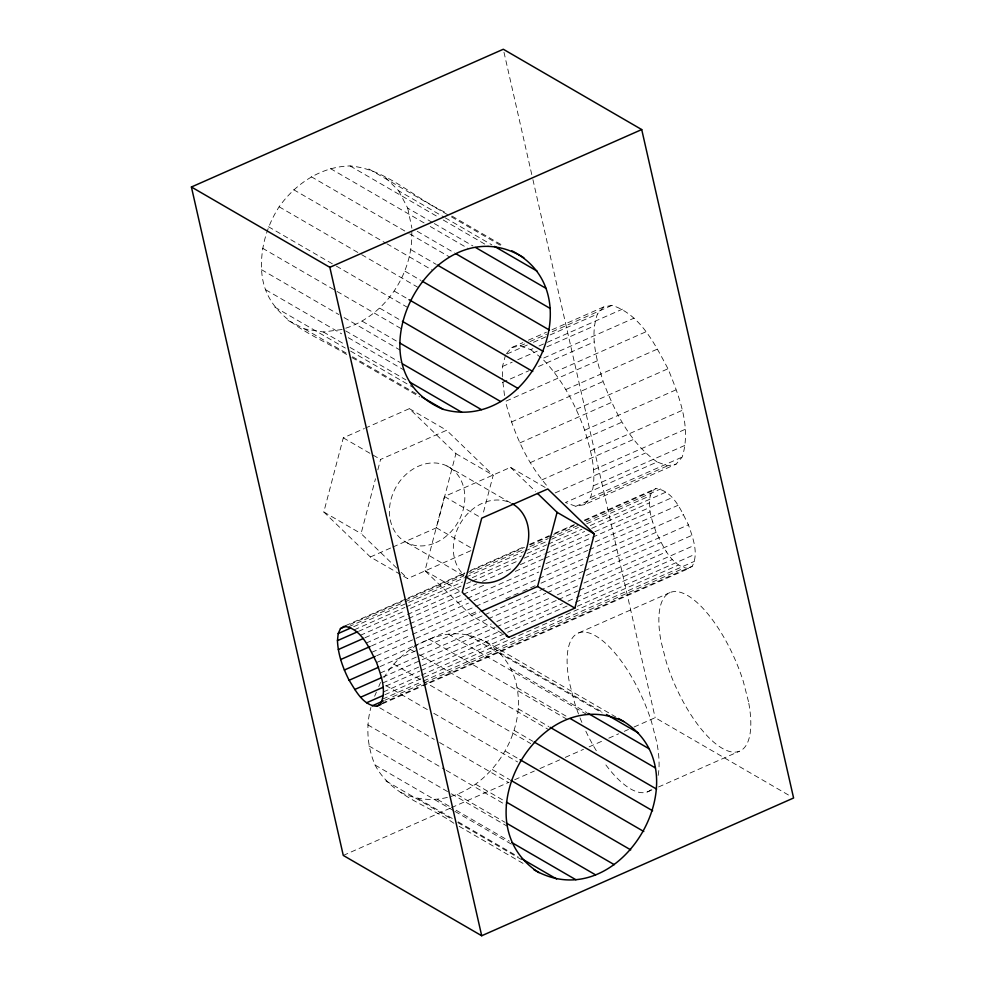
<?xml version="1.0" encoding="UTF-8"?>
<svg xmlns="http://www.w3.org/2000/svg" width="985" height="985" viewBox="0 0 985 985"><rect width="100%" height="100%" fill="white"/><g stroke="black" fill="none" stroke-linecap="round" stroke-linejoin="round"><path stroke-width="0.74" stroke-dasharray="4.92 3.69" d="M504.517 395.551L502.424 378.092M502.436 376.639L502.473 366.482L505.65 354.575M657.155 462.002C629.944 442.954 614.763 411.668 603.152 381.478C596.688 359.944 589.609 336.18 597.402 314.055L603.46 307.024L612.005 305.35C640.435 314.363 654.877 344.245 668.002 368.759C679.145 396.192 691.605 427.416 682.186 457.089L676.129 464.12L584.376 504.64L575.843 506.315L565.415 502.522L657.155 462.002L667.596 465.794L676.129 464.12M584.376 504.64L590.446 497.61C598.227 475.484 591.148 451.721 584.696 430.186C575.068 404.059 561.93 378.72 542.292 358.663L634.044 318.143M346.609 354.452C310.731 332.585 263.98 318.672 261.579 269.718C260.496 247.383 267.095 225.528 279.124 206.801C295.451 183.702 321.221 166.502 350.094 165.948C386.797 169.051 414.217 198.428 446.648 212.982M345.797 328.19C385.911 315.065 413.368 273.128 411.767 231.29M688.675 568.542C671.13 566.424 663.25 546.195 656.145 532.306C651.762 519.39 645.581 504.024 652.267 490.899L655.887 488.56C673.432 490.678 681.312 510.907 688.416 524.796C692.787 537.699 698.968 553.077 692.283 566.203L688.675 568.542L423.205 685.794M453.863 823.251C427.342 804.745 391.008 795.56 375.076 765.049C367.282 746.901 365.681 726.548 370.902 707.476M400.624 792.371C463.763 822.684 528.81 749.339 517.027 687.678C511.88 655.394 481.419 630.104 448.397 634.168C421.752 638.021 397.928 654.619 384.015 677.508M470.892 550.664L407.642 578.601L370.372 556.981L323.806 511.991L343.297 437.833L364.388 428.524M396.807 568.136L361.076 533.611L375.494 478.735M377.846 469.845L380.567 459.453L446.624 430.285L493.19 475.262L482.662 515.303M502.141 633.429L471.519 615.662L424.966 570.684L444.457 496.526L510.513 467.346L545.124 487.427M392.855 547.044L436.429 527.8L455.92 453.642L409.366 408.652L365.792 427.896M374.645 696.235L376.405 692.086M378.757 686.557L380.53 682.42M506.512 353.578L511.707 347.545L522.838 342.632M528.391 340.182L546.466 332.204M552.031 329.741L603.46 307.024M511.707 347.545L520.252 345.87L528.588 342.189M529.979 341.573L546.663 334.21M552.228 331.748L612.005 305.35M507.041 353.96L527.898 344.75M533.451 342.3L548.744 335.54M550.135 334.925L597.402 314.055M520.252 345.87L530.681 349.663L533.464 348.431M539.017 345.981L545.973 342.915M547.365 342.3L622.434 309.142M502.473 366.482L512.212 362.185M517.765 359.722L537.231 351.128M546.958 346.831L594.226 325.949M502.412 382.439L528.822 370.779M538.561 366.482L594.164 341.918M554.309 372.256L646.049 331.736M597.206 360.855L505.453 401.387C513.567 432.723 527 463.566 548.793 487.858M565.883 389.531L657.635 348.998M511.4 422.011L603.152 381.478M576.25 409.28L668.002 368.759M519.846 442.905L611.587 402.385M584.696 430.186L676.436 389.654M530.213 462.667L621.954 422.134M590.643 450.81L682.383 410.277M541.787 479.929L633.54 439.409M370.372 556.981L391.451 547.66M593.684 469.746L685.425 429.226M555.183 492.906L645.544 453.002M593.61 485.716L685.363 445.183M590.446 497.61L682.186 457.089M575.843 506.315L667.596 465.794M345.464 625.684L464.858 572.938M470.485 570.463L523.86 546.884M529.474 544.397L549.137 535.717M554.752 533.23L574.415 524.549M584.253 520.203L655.887 488.56M350.278 624.293L403.653 600.715M405.057 600.087L465.462 573.418M466.865 572.79L524.451 547.352M530.065 544.877L575.018 525.017M584.856 520.683L652.267 490.899M348.801 626.694L403.579 602.488M404.983 601.872L463.972 575.819M469.599 573.332L522.973 549.753M529.992 546.65L548.251 538.586M549.655 537.97L577.752 525.559M586.173 521.841L660.627 488.954M353.652 626.706L464.612 577.69M466.016 577.075L523.601 551.637M525.005 551.021L546.084 541.713M551.698 539.226L578.38 527.443M586.814 523.712L650.014 495.8M354.329 629.784L404.897 607.449M406.3 606.822L462.482 582.012M472.308 577.666L521.471 555.946M527.098 553.471L546.761 544.779M548.165 544.163L581.876 529.265M590.298 525.547L666.155 492.044M358.528 631.36L404.884 610.885M410.499 608.398L461.066 586.063M466.681 583.588L470.892 581.729M472.308 581.101L518.652 560.625M524.279 558.15L545.345 548.842M550.96 546.355L584.671 531.469M591.689 528.366L649.287 502.929M360.276 635.362L459.995 591.308M465.622 588.821L476.851 583.859M482.478 581.384L511.966 568.345M520.4 564.627L544.274 554.075M545.678 553.459L589.227 534.227M594.841 531.74L672.09 497.622M364.979 637.751L407.113 619.146M408.516 618.518L461.891 594.94M463.307 594.324L484.374 585.016M515.266 571.374L543.363 558.963M544.767 558.335L591.123 537.859M592.527 537.244L650.112 511.806M366.235 643.045L408.369 624.428M409.772 623.813L465.954 598.991M467.358 598.375L540.408 566.104M546.022 563.629L589.559 544.397M595.186 541.91L678.049 505.305M371.53 645.914L409.464 629.156M410.868 628.541L468.454 603.103M474.068 600.616L538.684 572.076M544.299 569.601L587.848 550.369M589.252 549.741L652.452 521.828M371.801 652.316L411.127 634.943M412.53 634.315L474.327 607.019M475.73 606.403L537.539 579.106M538.943 578.478L586.703 557.387M588.107 556.759L683.615 514.576M376.627 655.764L477.762 611.094M505.859 598.683L521.311 591.862M522.715 591.246L535.347 585.656M540.974 583.182L583.108 564.565M588.722 562.078L656.145 532.306M471.519 615.662L479.954 611.944M376.59 662.536L413.109 646.406M414.513 645.778L483.339 615.379M484.743 614.763L583.071 571.325M584.474 570.709L688.416 524.796M380.013 666.611L486.775 619.454M488.178 618.839L545.764 593.401M547.167 592.773L580.879 577.887M586.494 575.412L660.947 542.526M380.284 673.014L491.244 623.997M496.859 621.51L551.637 597.316M557.264 594.829L578.33 585.533M583.945 583.046L692.11 535.274M382.771 677.126L495.147 627.482M496.551 626.866L556.944 600.185M558.347 599.569L578.01 590.877M579.426 590.261L666.513 551.797M382.623 683.024L499.21 631.533M504.825 629.046L562.41 603.608M568.025 601.133L575.055 598.03M576.459 597.415L694.45 545.296M385.923 686.04L419.635 671.154M421.038 670.539L567.114 606.009M575.548 602.291L672.459 559.48M383.448 691.901L419.967 675.772M421.383 675.156L505.65 637.923M577.284 606.292L695.275 554.173M384.852 694.721L678.406 565.058M382.722 699.042L422.048 681.669M423.452 681.041L694.536 561.302M384.753 700.298L683.935 568.148M381.872 703.315L692.283 566.203M382.463 703.795L421.802 686.422M578.774 632.862L670.514 592.342M343.285 855.436L450.046 808.279M451.45 807.651L509.06 782.213M514.675 779.738L534.338 771.046M539.965 768.559L559.628 759.878M565.255 757.391L583.514 749.326M589.129 746.839L603.177 740.634M608.804 738.159L618.629 733.813M624.256 731.338L628.467 729.466M634.094 726.992L655.16 717.683L790.918 796.446M647.404 791.891L652.969 789.441M658.534 786.978L739.156 751.37M288.051 320.482L304.611 328.953L323.375 331.982L343.039 329.359M451.98 216.072L503.889 246.188M368.858 168.977L450.046 216.084M451.376 216.86L501.956 246.201M385.43 177.46L398.679 190.807L443.927 217.057M445.257 217.833L491.847 244.859M350.094 165.948L437.943 216.922M443.262 220.012L488.523 246.262M398.679 190.807L407.704 208.118L432.994 222.795M434.323 223.57L472.923 245.967M330.431 168.583L424.929 223.41M430.26 226.501L468.86 248.897M417.221 231.303L454.491 252.936M311.186 176.684L408.356 233.063M409.686 233.839L449.616 256.999M410.967 249.734L436.256 264.399M293.69 189.723L385.529 243.012M386.859 243.775L432.119 270.038M404.983 271.195L420.952 280.454M279.124 206.801L360.325 253.908M361.655 254.672L417.554 287.103M394.345 291.141L407.655 298.861M268.486 226.747L335.035 265.359M336.377 266.122L406.916 307.049M379.779 308.207L401.08 320.568M262.502 248.208L335.713 290.673M337.042 291.449L400.932 328.51M362.283 321.245L399.553 342.866M261.579 269.718L338.766 314.51M344.097 317.589L399.996 350.032M345.71 330.898L400.279 362.566M265.765 289.812L341.635 333.829M348.284 337.695L404.195 370.126M323.375 331.982L344.676 344.344M349.995 347.434L405.894 379.865M274.803 307.123L345.341 348.062M350.66 351.14L413.22 387.437M304.611 328.953L347.212 353.664M352.531 356.755L417.751 394.603M351.94 357.543L419.819 396.93M409.366 408.652L446.624 430.285M455.92 453.642L493.19 475.262M446.944 465.954L510.833 503.027A43.315 35.632 -59.9 0 0 461.793 521.053A43.315 35.632 -59.9 0 0 463.578 574.649M343.297 437.833L380.567 459.453M444.457 496.526L480.397 517.371M436.429 527.8L473.699 549.421M407.322 542.92L464.551 576.126M323.806 511.991L361.076 533.611M424.966 570.684L460.894 591.529M485.285 641.235L615.723 716.92M499.998 652.71L603.817 712.943M467.69 634.906L602.118 712.906M510.821 668.556L586.691 712.574M448.397 634.168L586.826 714.482M517.027 687.678L567.606 717.031M428.746 639.056L567.163 719.37M518.184 708.794L548.793 726.561M410.055 649.238L418.046 653.868M419.376 654.643L548.485 729.553M514.207 730.451L532.836 741.262M393.606 664.025L421.555 680.253M422.897 681.017L530.706 743.576M505.379 751.186L518.689 758.906M385.849 685.511L428.438 710.222M433.769 713.3L517.617 761.959M492.291 769.568L509.602 779.615M379.681 707.784L434.25 739.439M439.581 742.53L508.789 782.681M475.841 784.355L505.133 801.347M367.725 724.8L444.925 769.593M446.254 770.368L506.142 805.114M457.163 794.55L505.071 822.352M368.87 745.916L450.071 793.024M451.401 793.799L507.3 826.23M437.5 799.438L450.81 807.158M456.141 810.249L509.38 841.141M375.076 765.049L453.605 810.618M454.935 811.381L513.505 845.364M418.219 798.687L452.829 818.769M458.148 821.859L518.036 856.605M385.898 780.896L452.447 819.508M457.779 822.598L522.998 860.434M459.182 826.341L525.731 864.953M530.681 349.663L541.134 357.764M510.513 467.346L535.421 491.404M401.141 572.322L407.642 578.601M503.975 52.242L532.577 178.137M532.922 179.639L655.16 717.683M407.704 208.118L411.902 228.225M651.11 789.724A86.618 32.628 66.2 0 1 603.731 762.008M596.307 750.718A86.618 32.628 66.2 0 1 585.57 730.648M581.876 722.399A86.618 32.628 66.2 0 1 579.045 715.418M578.515 714.014A86.618 32.628 66.2 0 1 574.624 702.81L569.404 682.494A86.618 32.628 66.2 0 1 593.105 634.562A86.618 32.628 66.2 0 1 651.553 721.943L656.773 742.259A86.618 32.628 66.2 0 1 657.414 778.642M748.514 701.739L743.306 681.423A86.618 32.628 66.2 0 0 684.846 594.029A86.618 32.628 66.2 0 0 661.157 641.974L666.377 662.289A86.618 32.628 66.2 0 0 724.825 749.671A86.618 32.628 66.2 0 0 748.514 701.739M435.813 542.649A43.315 35.632 -59.9 0 0 454.577 471.298A43.315 35.632 -59.9 0 0 391.008 499.37A43.315 35.632 -59.9 0 0 435.813 542.649"/><path stroke-width="1.48" d="M523.848 257.762C434.385 201.814 343.95 367.516 443.041 409.267C528.502 434.114 595.703 293.468 511.868 250.818M337.461 640.669L338.2 633.527L340.453 628.627L344.06 626.3C361.606 628.418 369.486 648.647 376.59 662.536C380.973 675.439 387.154 690.805 380.469 703.943L376.849 706.27C362.985 705.531 355.708 690.596 349.121 680.266C342.879 667.928 338.027 654.594 337.461 640.669L357.124 631.976M533.722 869.595C621.51 921.061 708.966 766.416 618.383 718.459M481.369 611.316L537.588 586.494L557.079 512.323L537.588 493.497M574.858 608.114L594.349 533.956L547.783 488.966L481.727 518.147L462.224 592.305L508.789 637.283L574.858 608.114L537.588 586.494M191.41 187.002L503.298 49.25L641.715 129.564L793.59 797.998L481.702 935.75L343.285 855.436L191.41 187.002L329.84 267.317L481.702 935.75M329.84 267.317L641.715 129.564M340.453 628.627L346.067 626.152M338.2 633.527L350.832 627.95M338.286 649.546L363.576 638.379M340.638 659.556L370.126 646.529M344.331 670.034L375.223 656.392M349.121 680.266L378.609 667.227M354.686 689.525L381.367 677.742M360.645 697.22L383.116 687.284M366.592 702.785L383.436 695.348M372.121 705.876L383.35 700.914M376.849 706.27L381.06 704.41M623.714 721.549C539.214 680.857 459.145 822.204 539.041 872.685M494.507 246.41L537.096 271.121M475.583 247.506L546.133 288.433M455.821 253.699L550.319 308.527M437.586 265.174L549.396 330.049M422.282 281.23L543.4 351.51M408.984 299.637L532.762 371.456M402.409 321.344L518.196 388.521M399.553 342.866L500.7 401.56M402.939 364.105L481.468 409.662M409.883 382.18L461.793 412.296M421.74 396.918L443.041 409.267M557.079 512.323L594.349 533.956M506.13 635.744L508.789 637.283M606.477 714.494L638.428 733.025M588.02 713.337L649.25 748.859M570.266 718.57L655.456 767.992M550.122 727.324L656.601 789.108M534.178 742.037L652.624 810.766M520.018 759.681L643.796 831.5M510.932 780.379L630.72 849.883M506.462 802.122L614.271 864.67M506.401 823.115L595.58 874.865M512.04 842.68L575.929 879.753M522.038 858.92L556.636 879.002M512.015 503.63A43.315 35.632 -59.9 0 1 520.696 561.278A43.315 35.632 -59.9 0 1 465.585 576.422"/></g></svg>
